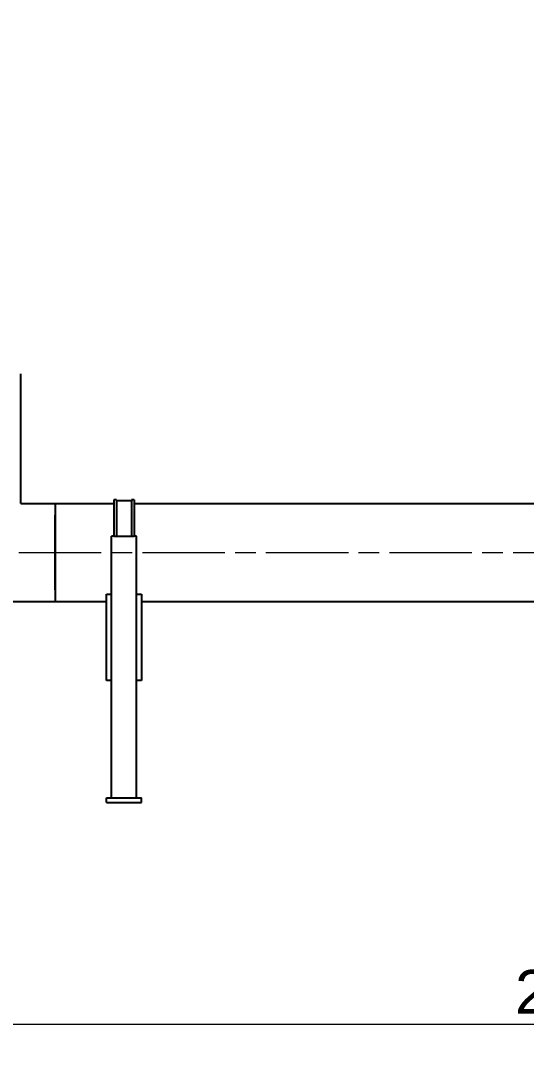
# Model space of a CAD drawing. Header units: millimetres. Extents: x 0 to 14850, y -38768 to 10500.
# Drawn here: x 2860 to 3728, y 7608 to 9408 of the extents above; entities that cross this region are included whole.
import ezdxf

# ---------------------------------------------------------------- set-up
doc = ezdxf.new("R2010")
doc.units = ezdxf.units.MM
doc.header["$LTSCALE"] = 25
doc.linetypes.add('CHAIN', pattern=[0.3543, 0.2362, -0.0295, 0.0591, -0.0295])
for name, color, linetype, lineweight in [('Centerline', 7, 'Continuous', 18), ('Dimension', 7, 'Continuous', 18), ('Visible', 7, 'Continuous', 25)]:
    doc.layers.add(name, color=color, linetype=linetype, lineweight=lineweight)
doc.styles.add('Title', font='arial.ttf')
doc.dimstyles.new('Default - Method 2b', dxfattribs={"dimscale": 25, "dimtxt": 3, "dimasz": 2.5, "dimexe": 3, "dimexo": 0.5, "dimgap": 0.7, "dimtad": 0, "dimtoh": 1, "dimdec": 1, "dimrnd": 1e-08, "dimtxsty": 'Title', "dimcen": 0.09, "dimdle": 10, "dimclrd": 256, "dimclre": 256, "dimclrt": 7, "dimadec": 0, "dimazin": 2, "dimtfac": 0.833333, "dimtdec": 1, "dimtmove": 0, "dimatfit": 3, "dimfxl": 1, "dimtolj": 1, "dimlwd": -1, "dimlwe": -1, "dimarcsym": 0})

# ---------------------------------------------------------------- blocks, each defined once
blk = doc.blocks.new('*D53')
at = {"layer": 'Defpoints', "color": 0, "transparency": 16777216}
for p in [(2525.7, 8494.4), (5117.7, 8494.4), (2525.7, 7682.9)]:
    blk.add_point(p, dxfattribs=at)
at = {"layer": 'Dimension', "transparency": 16777216}
for p, q in [((2525.7, 8481.9), (2525.7, 7607.9)), ((5117.7, 8481.9), (5117.7, 7607.9)), ((5055.2, 7682.9), (2588.2, 7682.9))]:
    blk.add_line(p, q, dxfattribs=at)
for points in [[(2588.2, 7693.3), (2588.2, 7672.4), (2525.7, 7682.9)], [(5055.2, 7693.3), (5055.2, 7672.4), (5117.7, 7682.9)]]:
    blk.add_solid(points, dxfattribs=at)
at = {"layer": 'Dimension', "color": 7, "transparency": 16777216, "insert": (3709.5, 7700.4), "char_height": 75, "attachment_point": 7, "style": 'Title'}
blk.add_mtext('\\A1;2592', dxfattribs=at)
blk = doc.blocks.new('*D69')
at = {"layer": 'Defpoints', "color": 0, "transparency": 16777216}
for p in [(2752.5, 8919.6), (1929.4, 8828.9), (1254.3, 8494.4), (3177.7, 8494.4)]:
    blk.add_point(p, dxfattribs=at)
at = {"layer": 'Dimension', "transparency": 16777216}
blk.add_arc((3177.7, 8494.4), 1292.3, 137.7707, 177.2288, dxfattribs=at)
for points in [[(2213.2, 9370.2), (2228.3, 9355.8), (2263.9, 9408.3)], [(1897.3, 8556.7), (1876.4, 8557.2), (1885.3, 8494.4)]]:
    blk.add_solid(points, dxfattribs=at)
at = {"layer": 'Dimension', "color": 7, "transparency": 16777216, "insert": (1878.9, 9136.9), "char_height": 75, "attachment_point": 7, "style": 'Title'}
blk.add_mtext('\\A1;45°', dxfattribs=at)

msp = doc.modelspace()

# ---------------------------------------------------------------- linework, layer by layer
at = {"layer": 'Centerline', "linetype": 'CHAIN', "ltscale": 23.990969}
msp.add_line((2856.23, 8494.43), (5182.91, 8494.43), dxfattribs=at)
at = {"layer": 'Visible'}
for p, q in [((2859.89, 8636.93), (2859.89, 8801.52)), ((2859.89, 8578.58), (2859.89, 8637.43)), ((2859.89, 8578.58), (2918.74, 8578.58)), ((2918.73, 8578.58), (3019.34, 8578.58)), ((2918.74, 8578.58), (2918.74, 8410.28)), ((3019.34, 8584.93), (3019.34, 8522.43)), ((3024.34, 8584.93), (3019.34, 8584.93)), ((3024.34, 8584.93), (3024.34, 8522.43)), ((3049.84, 8582.93), (3024.34, 8582.93)), ((3049.84, 8584.93), (3049.84, 8522.43)), ((3054.84, 8584.93), (3049.84, 8584.93)), ((3054.84, 8584.93), (3054.84, 8522.43)), ((3054.84, 8578.58), (5019.34, 8578.58)), ((3019.84, 8522.43), (3015.84, 8522.43)), ((3015.84, 8072.43), (3015.84, 8522.43)), ((3019.84, 8522.43), (3054.34, 8522.43)), ((3058.34, 8522.43), (3054.34, 8522.43)), ((3058.34, 8072.43), (3058.34, 8522.43)), ((2632.74, 8410.28), (2918.74, 8410.28)), ((2918.73, 8410.28), (3007.09, 8410.28)), ((3007.09, 8422.43), (3015.84, 8422.43)), ((3007.09, 8274.43), (3007.09, 8422.43)), ((3058.34, 8422.43), (3067.09, 8422.43)), ((3067.09, 8422.43), (3067.09, 8274.43)), ((3067.09, 8410.28), (5007.09, 8410.28)), ((3015.84, 8274.43), (3007.09, 8274.43)), ((3067.09, 8274.43), (3058.34, 8274.43)), ((3007.09, 8064.43), (3007.09, 8072.43)), ((3007.09, 8072.43), (3067.09, 8072.43)), ((3067.09, 8064.43), (3067.09, 8072.43)), ((3007.09, 8064.43), (3067.09, 8064.43))]:
    msp.add_line(p, q, dxfattribs=at)
msp.add_ellipse((2918.73, 8494.43), major_axis=(0, -84.15), ratio=0.0057697, start_param=3.1415927, end_param=6.2831853, dxfattribs=at)

# ---------------------------------------------------------------- dimensions: what is measured, and where the dimension line sits
at = {"layer": 'Dimension'}
dim = msp.add_angular_dim_3p(base=(1929.38, 8828.92), center=(3177.67, 8494.43), p1=(2752.51, 8919.6), p2=(1254.28, 8494.43), dimstyle='Default - Method 2b', override={"dimgap": 0.7, "dimtad": 3, "dimtih": 1, "dimse1": 1, "dimse2": 1, "dimadec": 0, "dimtol": 0, "dimlim": 0, "dimtp": 0, "dimtm": 0, "dimtdec": 0}, dxfattribs=at)
dim.commit()
dim.dimension.update_dxf_attribs({"geometry": '*D69', "text_midpoint": (2048.27, 9122.58), "dimtype": 165})
dim = msp.add_linear_dim(base=(2525.74, 7682.86), p1=(5117.66, 8494.43), p2=(2525.74, 8494.43), angle=180, dimstyle='Default - Method 2b', override={"dimgap": 0.7, "dimtad": 1, "dimtoh": 0, "dimdec": 0, "dimtol": 0, "dimlim": 0, "dimtp": 0, "dimtm": 0, "dimtdec": 1, "dimtofl": 0, "dimatfit": 1}, dxfattribs=at)
dim.commit()
dim.dimension.update_dxf_attribs({"geometry": '*D53', "text_midpoint": (3821.7, 7682.86), "dimtype": 160})

doc.saveas('drawing.dxf')
